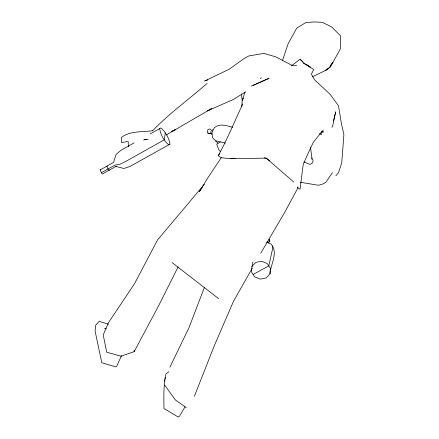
<?xml version="1.0" encoding="UTF-8"?>
<svg xmlns="http://www.w3.org/2000/svg" width="439" height="439" viewBox="0 0 439 439"><rect width="100%" height="100%" fill="white"/><g stroke="black" fill="none" stroke-linecap="round" stroke-linejoin="round"><path stroke-width="0.66" d="M312.063 157.941L312.019 159.297L310.543 147.427M168.817 371.723L165.909 374.044C163.412 385.343 163.835 396.999 163.956 408.495L178.239 417.05L179.507 416.227L185.022 406.838M241.774 106.414L242.224 100.449L241.346 93.984M252.968 261.907L251.942 266.517L251.531 272.037L254.719 276.844L260.289 279.111L266.111 277.964L269.969 273.843C270.55 264.322 278.798 252.425 270.918 243.974L266.682 242.257M269.711 241.862L269.815 240.484L269.014 239.282M269.969 273.843L270.386 268.328L267.197 263.515L261.628 261.254L255.8 262.401L251.942 266.517M165.283 132.918L164.312 139.816L125.746 161.426L120.127 164.159L114.749 165.207L101.321 172.736M165.02 378.945L165.267 377.633M164.636 381.057L164.883 379.74M269.414 239.886L268.723 242.981L268.328 242.383L266.934 241.812M333.492 120.895L335.67 111.852L332.57 126.492L331.933 127.354M297.949 186.981L297.444 188.77L284.691 212.399L260.766 253.166M282.535 60.346L288.187 43.587L296.791 28.063L305.857 22.532L314.187 21.95L322.286 22.318L331.582 26.872L340.423 35.713L340.439 48.778L330.293 67.129L325.716 70.366L312.134 76.929M244.973 92.124L242.224 100.449L243.519 98.122M204.442 287.358L188.88 327.96L169.882 367.224M194.367 396.291L214.369 345.564L233.378 301.56L252.343 268.026M121.515 355.595L116.884 365.956L115.847 366.927L101.771 362.724L95.104 331.11L95.614 325.326L99.115 321.343L108.526 324.256M242.794 103.95C234.596 121.202 227.501 138.949 218.254 155.708L221.251 157.722L230.475 158.72L266.215 158.128L269.952 161.031M178.13 266.863L158.808 305.396L134.153 351.677L121.065 356.205L106.699 352.215L103.225 334.93L108.395 322.786L134.619 283.534L157.579 239.913L204.354 184.32M218.254 155.708L219.648 153.425M221.508 157.365L207.867 177.795L199.416 191.525L202.17 187.711M332.433 172.692L325.93 182.169L323.499 183.793L318.588 185.274L300.353 182.278M152.503 130.827C169.169 113.465 188.984 99.28 207.087 83.443M323.142 130.048L313.342 142.263L309.144 151.027L303.239 164.329L300.035 189.204L298.339 188.282L297.708 187.08M335.862 175.699L338.496 172.757L341.761 162.737L343.896 134.537L341.366 123.348L338.491 105.739L330.123 94.303L314.615 79.816L311.41 74.229L313.687 69.439L302.915 62.645L310.724 67.502L306.965 64.791M327.06 68.907L325.716 70.366L329.052 67.858L332.894 62.596L330.205 65.51M260.3 78.565L261.364 77.714M291.474 65.795L300.067 59.227L302.959 61.937L300.413 59.709M220.296 141.956L216.696 144.206L218.814 149.77L220.619 151.735M245.637 91.872L233.274 99.488L207.378 110.946L210.929 108.91M166.315 134.927L211.735 108.477M134.131 142.884L121.076 150.198L116.072 154.402L113.58 162.403L100.152 169.926L101.716 173.334L102.408 173.981L116.159 166.293L115.836 166.452L123.913 168.483L130.103 166.403L169.953 144.146C169.015 137.95 165.651 132.035 160.926 127.936L150.149 133.906M253.122 274.441L268.789 265.919L272.745 248.128L272.301 246.065M212.745 129.812L211.505 130.482L210.813 131.81L210.939 133.291L211.834 134.361M107.187 166.002L106.864 166.167L107.637 168.373L108.433 169.575L109.124 170.217L109.443 170.058M100.152 169.926L100.471 169.767M169.953 144.146L168.669 144.793C163.945 140.694 160.581 134.778 159.642 128.583M171.995 131.31L175.611 129.565L171.391 131.722M253.396 85.369L269.003 78.312L251.157 86.126M104.477 328.833L106.265 328.207M207.888 79.925L204.667 81.006L229.065 69.313L244.04 58.601L248.776 55.956L263.877 53.393L275.676 56.812L292.55 65.63L296.671 65.329M127.348 141.539L121.685 142.598L121.191 137.632C130.037 130.515 142.099 132.342 152.69 130.685M143.476 139.953L148.355 139.339M321.013 132.177L323.543 131.887L321.507 132.024M230.475 158.72L235.145 158.227M144.491 139.426L146.423 139.382M319.79 133.851L321.743 134.109L319.811 133.725M264.256 157.859L266.215 158.128L293.762 182.048M209.639 133.785L208.322 133.538L207.427 132.463L207.301 130.981L207.993 129.653L209.233 128.989L210.55 129.242L210.994 129.774M232.714 127.222C226.667 125.867 219.791 122.942 214.413 127.711L212.021 132.326L212.46 137.478L214.007 139.344L216.164 140.886L225.273 143.032M207.877 133.001L211.389 133.829M303.986 161.964L309.961 164.405L312.546 162.896L313.023 161.212L312.864 159.335M186.306 407.628L175.419 399.973L164.691 385.135M215.56 141.204L217.947 143.032M172.066 262.588L218.737 298.734M128.062 141.287L128.556 146.664M134.131 350.344L134.153 351.677"/></g></svg>
